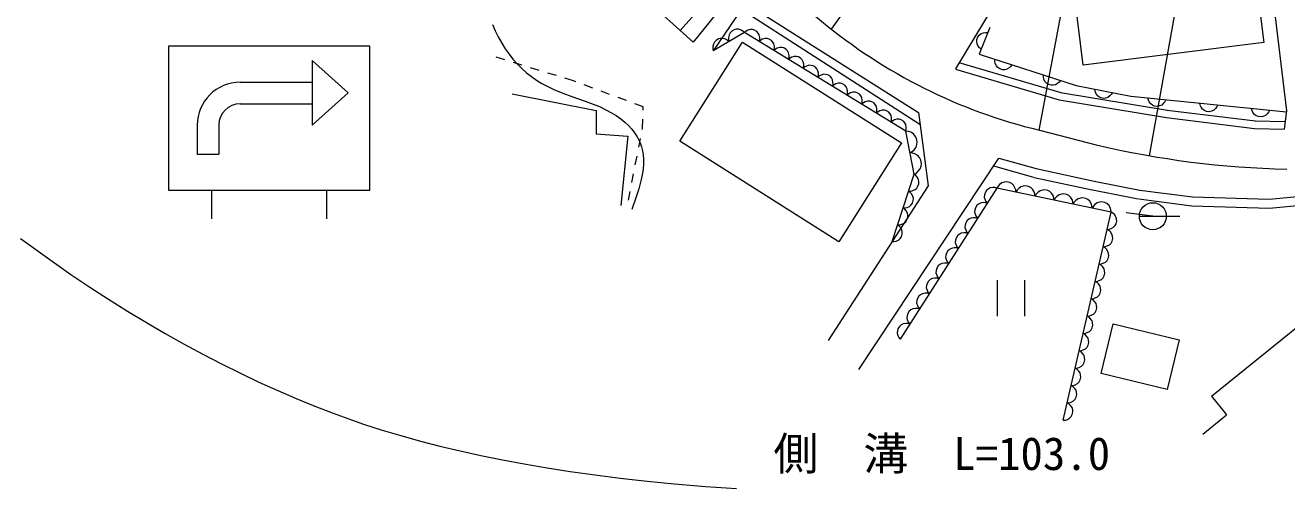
# Model space of a CAD drawing. Units: millimetres, scale not verified. Extents: x -73414 to 566586, y -116917 to 243083.
# Drawn here: x -24715 to 45454, y 107467 to 133191 of the extents above; entities that cross this region are included whole.
import ezdxf
from ezdxf.enums import TextEntityAlignment as Align

# ---------------------------------------------------------------- set-up
doc = ezdxf.new("R2010")
doc.units = ezdxf.units.MM
doc.header["$LTSCALE"] = 1000
doc.linetypes.add('USER6', pattern=[1, 0.5, -0.5])
for name, color, linetype, lineweight in [('M-BGD', 7, 'Continuous', 13), ('M-BMK-LINE', 2, 'Continuous', 13), ('M-STR-HTXT', 7, 'Continuous', 13), ('M-STR-STRC', 7, 'Continuous', 13)]:
    doc.layers.add(name, color=color, linetype=linetype, lineweight=lineweight)
doc.styles.add('ＭＳ ゴシック', font='')
doc.styles.get('ＭＳ ゴシック').set_extended_font_data('MS Gothic')

# ---------------------------------------------------------------- blocks, each defined once
blk = doc.blocks.new('BUHIN2')
at = {"color": 7, "linetype": 'Continuous', "lineweight": 13}
blk.add_lwpolyline([(0, -500), (115, -462.5), (212.5, -402.5), (322.5, -305), (382.5, -195), (420, -77.5), (420, 77.5), (382.5, 195), (322.5, 305), (212.5, 402.5), (115, 460), (0, 500)], dxfattribs=at)
blk = doc.blocks.new('BUHIN4')
at = {"color": 7, "linetype": 'Continuous', "lineweight": 13}
blk.add_lwpolyline([(0, 500), (115, 460), (212, 400), (322, 305), (382, 195), (418, 78), (418, -78), (382, -195), (322, -305), (212, -402), (115, -462), (0, -500)], dxfattribs=at)
blk = doc.blocks.new('BUHIN5')
at = {"color": 7, "linetype": 'Continuous', "lineweight": 13}
blk.add_line((-750, 0), (750, 0), dxfattribs=at)
blk.add_circle((0, 0), 750, dxfattribs=at)
blk = doc.blocks.new('BUHIN7')
at = {"color": 7, "linetype": 'Continuous', "lineweight": 13}
for p, q in [((-770, 1000), (-770, -1000)), ((765, -1000), (765, 1000))]:
    blk.add_line(p, q, dxfattribs=at)

msp = doc.modelspace()

# ---------------------------------------------------------------- linework, layer by layer
at = {"layer": 'M-BGD'}
for p, q in [((34137, 130977), (32571, 143506)), ((43114, 140769), (44181, 132233)), ((44289, 137979), (45443, 128430)), ((12441, 132248), (8749, 135571)), ((11713, 132904), (13660, 135068)), ((14326, 134594), (12441, 132248)), ((15122, 134082), (13557, 131765)), ((14326, 134594), (25048, 127693)), ((29060, 134141), (27032, 130771)), ((15991, 134004), (24961, 128338)), ((15298, 132789), (13557, 131765)), ((24263, 127308), (15298, 132789)), ((28932, 133073), (28340, 131574)), ((11695, 126740), (15188, 132256)), ((15188, 132256), (24029, 126659)), ((44181, 132233), (34137, 130977)), ((28340, 131574), (33745, 129839)), ((27019, 130749), (32797, 129042)), ((32910, 129425), (27232, 131104)), ((33745, 129839), (36782, 129247)), ((2360, 129379), (7046, 128449)), ((38823, 128449), (32862, 129436)), ((36782, 129247), (45436, 128367)), ((7046, 128449), (7046, 127153)), ((32797, 129042), (38758, 128054)), ((43709, 127851), (38806, 128451)), ((45443, 128430), (45318, 127419)), ((24961, 128338), (25507, 124266)), ((38758, 128054), (43661, 127454)), ((45368, 127818), (43669, 127854)), ((7046, 127153), (8807, 127020)), ((8807, 127020), (8408, 123165)), ((24724, 124901), (24263, 127308)), ((43661, 127454), (45318, 127419)), ((20536, 121143), (11695, 126740)), ((24029, 126659), (20536, 121143)), ((21657, 114054), (29431, 125801)), ((29431, 125801), (31508, 125219)), ((23500, 121157), (24724, 124901)), ((29141, 125363), (31373, 124738)), ((31508, 125219), (34741, 124527)), ((25507, 124266), (19944, 115649)), ((31403, 124730), (34636, 124038)), ((34741, 124527), (37282, 124026)), ((29334, 124132), (23955, 115731)), ((35686, 122800), (29334, 124132)), ((34644, 124036), (37185, 123536)), ((37216, 123530), (40168, 123142)), ((37282, 124026), (40207, 123641)), ((40207, 123641), (44480, 123526)), ((44480, 123526), (49869, 124026)), ((44496, 123025), (49915, 123528)), ((33022, 111224), (35686, 122800)), ((40168, 123142), (44496, 123025)), ((38004, 122570), (36515, 122749)), ((38004, 122570), (39504, 122570)), ((35131, 113819), (35802, 116581)), ((35802, 116581), (39464, 115692)), ((41262, 112560), (46661, 116925)), ((39464, 115692), (38793, 112930)), ((38793, 112930), (35131, 113819)), ((41262, 112560), (42106, 111521)), ((40785, 110452), (42106, 111521))]:
    msp.add_line(p, q, dxfattribs=at)
at = {"layer": 'M-BGD', "linetype": 'USER6'}
for p, q in [((5782, 130092), (1115, 131531)), ((9664, 128652), (5782, 130092)), ((9620, 127474), (9664, 128652)), ((8835, 123462), (9620, 127474))]:
    msp.add_line(p, q, dxfattribs=at)
at = {"layer": 'M-BGD'}
msp.add_lwpolyline([(1275, 133226), (1420, 132883), (1584, 132549), (1787, 132190), (1982, 131881), (2194, 131583), (2415, 131305), (2659, 131032), (2910, 130781), (3174, 130545), (3442, 130333), (3722, 130137), (4021, 129955), (4354, 129776), (4694, 129616), (5189, 129412), (5693, 129226), (6430, 128966), (7164, 128685), (7257, 128646), (7585, 128495), (7903, 128326), (8158, 128170), (8411, 127991), (8644, 127798), (8842, 127608), (9025, 127403), (9179, 127202), (9321, 126984), (9492, 126642), (9566, 126434), (9622, 126212), (9660, 125978), (9678, 125739), (9676, 125468), (9654, 125193), (9605, 124864), (9534, 124531), (9415, 124092), (9272, 123639), (9029, 122944)], dxfattribs=at)
at = {"layer": 'M-BMK-LINE'}
for p, q in [((20134, 132965), (37242, 157196)), ((37242, 157196), (31664, 127359)), ((37822, 125931), (43132, 155690)), ((31274, 127459), (34855, 126543))]:
    msp.add_line(p, q, dxfattribs=at)
for centre, radius, start, end in [((38708, 156523), 30000, 229.56003, 255.65242), ((46436, 175183), 50000, 256.6075, 268.87379)]:
    msp.add_arc(centre, radius, start, end, dxfattribs=at)
at = {"layer": 'M-STR-HTXT'}
msp.add_lwpolyline([(-24972, 121337), (-23219, 120062), (-22175, 119336), (-21121, 118627), (-20081, 117951), (-19022, 117287), (-17979, 116657), (-16927, 116044), (-15883, 115459), (-14830, 114892), (-13796, 114358), (-12745, 113838), (-11713, 113349), (-10674, 112880), (-9646, 112437), (-8612, 112013), (-7590, 111616), (-6562, 111238), (-5895, 111004), (-4860, 110676), (-3820, 110367), (-2737, 110067), (-1650, 109786), (-520, 109515), (624, 109262), (1822, 109018), (3034, 108791), (4309, 108574), (5598, 108374), (6981, 108182), (8368, 108008), (9879, 107841), (11405, 107692), (13115, 107547), (14840, 107420)], dxfattribs=at)
at = {"layer": 'M-STR-STRC'}
for p, q in [((-16753, 132026), (-16753, 125138)), ((-5553, 132026), (-16753, 132026)), ((-5553, 124026), (-5553, 132026)), ((-8753, 131226), (-8753, 127626)), ((-8753, 131226), (-6753, 129426)), ((-12753, 130026), (-8753, 130026)), ((-6753, 129426), (-8753, 127626)), ((-12753, 128826), (-8753, 128826)), ((-15153, 127626), (-15153, 126026)), ((-13953, 127626), (-13953, 126026)), ((-15153, 126026), (-13953, 126026)), ((-16753, 125133), (-16753, 124026)), ((-16753, 124026), (-5553, 124026)), ((-14353, 124026), (-14353, 122426)), ((-7953, 124026), (-7953, 122426))]:
    msp.add_line(p, q, dxfattribs=at)
for radius in [2400, 1200]:
    msp.add_arc((-12753, 127626), radius, 90, 180, dxfattribs=at)

# ---------------------------------------------------------------- block references
at = {"layer": 'M-BGD'}
for p, xscale, yscale, rotation in [((13992, 132021), 1.010322, 1.010322, 120.46554), ((14863, 132533), 1.010322, 1.010322, 120.46554), ((15706, 132540), 0.9552105, 0.9552105, 58.55719), ((16521, 132042), 0.9552105, 0.9552105, 58.55719), ((17336, 131544), 0.9552105, 0.9552105, 58.55719), ((18150, 131045), 0.9552105, 0.9552105, 58.55719), ((18965, 130547), 0.9552105, 0.9552105, 58.55719), ((19780, 130049), 0.9552105, 0.9552105, 58.55719), ((20595, 129551), 0.9552105, 0.9552105, 58.55719), ((21410, 129052), 0.9552105, 0.9552105, 58.55719), ((22225, 128554), 0.9552105, 0.9552105, 58.55719), ((23040, 128056), 0.9552105, 0.9552105, 58.55719), ((23855, 127557), 0.9552105, 0.9552105, 58.55719), ((24378, 126706), 1.225667, 1.225667, 10.84031), ((24608, 125503), 1.225667, 1.225667, 10.84031), ((24571, 124433), 0.9845302, 0.9845302, 341.89852), ((29065, 123712), 0.9975273, 0.9975273, 147.37084), ((29863, 124021), 1.081679, 1.081679, 78.15792), ((30922, 123799), 1.081679, 1.081679, 78.15792), ((24265, 123497), 0.9845302, 0.9845302, 341.89852), ((28527, 122872), 0.9975273, 0.9975273, 147.37084), ((31981, 123577), 1.081679, 1.081679, 78.15792), ((33039, 123355), 1.081679, 1.081679, 78.15792), ((34098, 123133), 1.081679, 1.081679, 78.15792), ((23959, 122561), 0.9845302, 0.9845302, 341.89852), ((35157, 122911), 1.081679, 1.081679, 78.15792), ((35575, 122318), 0.9899518, 0.9899518, 347.04242), ((27989, 122032), 0.9975273, 0.9975273, 147.37084), ((23653, 121625), 0.9845302, 0.9845302, 341.89852), ((27451, 121192), 0.9975273, 0.9975273, 147.37084), ((35353, 121353), 0.9899518, 0.9899518, 347.04242), ((26914, 120352), 0.9975273, 0.9975273, 147.37084), ((35131, 120389), 0.9899518, 0.9899518, 347.04242), ((26376, 119512), 0.9975273, 0.9975273, 147.37084), ((25838, 118672), 0.9975273, 0.9975273, 147.37084), ((34909, 119424), 0.9899518, 0.9899518, 347.04242), ((34687, 118459), 0.9899518, 0.9899518, 347.04242), ((25300, 117832), 0.9975273, 0.9975273, 147.37084), ((34465, 117494), 0.9899518, 0.9899518, 347.04242), ((24762, 116991), 0.9975273, 0.9975273, 147.37084), ((24224, 116151), 0.9975273, 0.9975273, 147.37084), ((34243, 116530), 0.9899518, 0.9899518, 347.04242), ((34021, 115565), 0.9899518, 0.9899518, 347.04242), ((33799, 114600), 0.9899518, 0.9899518, 347.04242), ((33577, 113635), 0.9899518, 0.9899518, 347.04242), ((33355, 112671), 0.9899518, 0.9899518, 347.04242), ((33133, 111706), 0.9899518, 0.9899518, 347.04242)]:
    msp.add_blockref('BUHIN2', p, dxfattribs=dict(at, xscale=xscale, yscale=yscale, rotation=rotation))
for p, rotation in [((28636, 132324), 158.45902), ((29691, 131140), 252.19465), ((32394, 130273), 252.19465), ((35264, 129543), 258.97654), ((38225, 129100), 264.19752), ((41109, 128807), 264.19752), ((43993, 128514), 264.19752)]:
    msp.add_blockref('BUHIN4', p, dxfattribs=dict(at, rotation=rotation))
for name, p in [('BUHIN5', (38004, 122570)), ('BUHIN7', (30114, 118009))]:
    msp.add_blockref(name, p, dxfattribs=at)

# ---------------------------------------------------------------- texts
at = {"layer": 'M-STR-HTXT', "style": 'ＭＳ ゴシック'}
msp.add_text('側\u3000溝\u3000L=103.0', height=1833, dxfattribs=at).set_placement((16900, 107905), align=Align.BOTTOM_LEFT)

doc.saveas('drawing.dxf')
